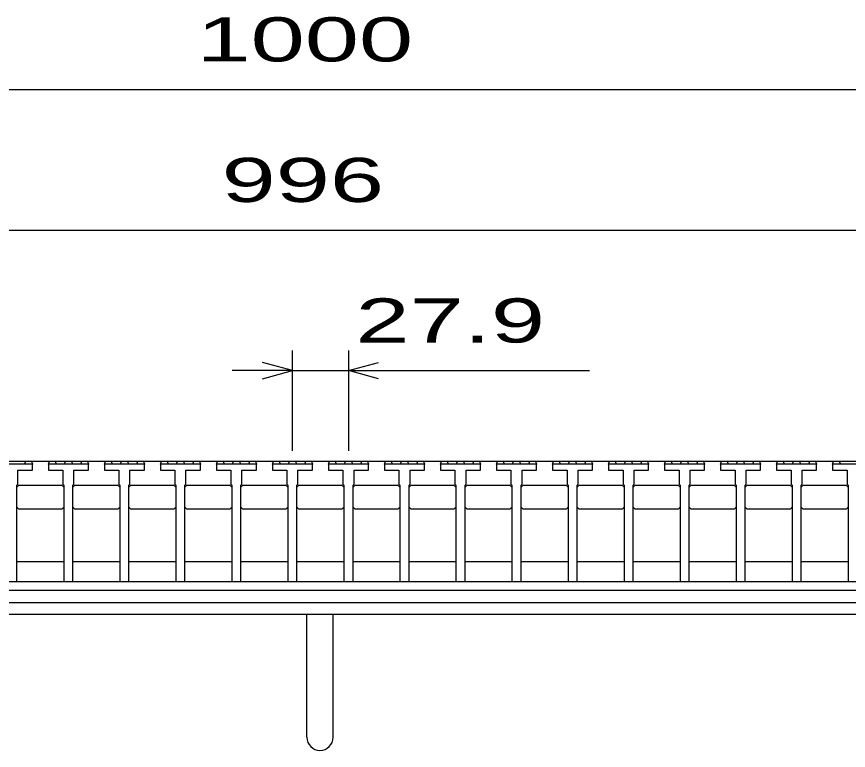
# Model space of a CAD drawing. Units: millimetres, scale not verified. Extents: x -1820 to 1731, y -1282 to 1054.
# Drawn here: x -1001.1 to -586.8, y -741.1 to -375.7 of the extents above; entities that cross this region are included whole.
import ezdxf
from ezdxf.enums import TextEntityAlignment as Align

# ---------------------------------------------------------------- set-up
doc = ezdxf.new("R2010")
doc.units = ezdxf.units.MM
doc.header["$LTSCALE"] = 10
for name, color, linetype, lineweight in [('16', 3, 'Continuous', 25), ('19', 6, 'Continuous', 25), ('22', 2, 'Continuous', 25)]:
    doc.layers.add(name, color=color, linetype=linetype, lineweight=lineweight)
doc.styles.add('ベクトル', font='')
doc.styles.get('ベクトル').set_extended_font_data('ベクトル')

msp = doc.modelspace()

# ---------------------------------------------------------------- linework, layer by layer
at = {"layer": '16'}
for p, q in [((-1348, -597), (-352, -597)), ((-993.2, -598.5), (-1013.2, -598.5)), ((-997.1, -598.5), (-996.6, -597)), ((-996.6, -597), (-993.7, -597)), ((-993.7, -597), (-993.2, -598.5)), ((-993.2, -601.5), (-993.2, -598.5)), ((-985.3, -598.5), (-984.8, -597)), ((-985.3, -598.5), (-985.3, -601.5)), ((-965.3, -598.5), (-985.3, -598.5)), ((-984.8, -597), (-981.9, -597)), ((-981.9, -597), (-981.4, -598.5)), ((-977.25, -598.5), (-976.75, -597)), ((-976.75, -597), (-973.85, -597)), ((-973.85, -597), (-973.35, -598.5)), ((-969.2, -598.5), (-968.7, -597)), ((-968.7, -597), (-965.8, -597)), ((-965.8, -597), (-965.3, -598.5)), ((-965.3, -601.5), (-965.3, -598.5)), ((-957.4, -598.5), (-956.9, -597)), ((-957.4, -598.5), (-957.4, -601.5)), ((-937.4, -598.5), (-957.4, -598.5)), ((-956.9, -597), (-954, -597)), ((-954, -597), (-953.5, -598.5)), ((-949.35, -598.5), (-948.85, -597)), ((-948.85, -597), (-945.95, -597)), ((-945.95, -597), (-945.45, -598.5)), ((-941.3, -598.5), (-940.8, -597)), ((-940.8, -597), (-937.9, -597)), ((-937.9, -597), (-937.4, -598.5)), ((-937.4, -601.5), (-937.4, -598.5)), ((-929.5, -598.5), (-929, -597)), ((-929.5, -598.5), (-929.5, -601.5)), ((-909.5, -598.5), (-929.5, -598.5)), ((-929, -597), (-926.1, -597)), ((-926.1, -597), (-925.6, -598.5)), ((-921.45, -598.5), (-920.95, -597)), ((-920.95, -597), (-918.05, -597)), ((-918.05, -597), (-917.55, -598.5)), ((-913.4, -598.5), (-912.9, -597)), ((-912.9, -597), (-910, -597)), ((-910, -597), (-909.5, -598.5)), ((-909.5, -601.5), (-909.5, -598.5)), ((-901.6, -598.5), (-901.1, -597)), ((-901.6, -598.5), (-901.6, -601.5)), ((-881.6, -598.5), (-901.6, -598.5)), ((-901.1, -597), (-898.2, -597)), ((-898.2, -597), (-897.7, -598.5)), ((-893.55, -598.5), (-893.05, -597)), ((-893.05, -597), (-890.15, -597)), ((-890.15, -597), (-889.65, -598.5)), ((-885.5, -598.5), (-885, -597)), ((-885, -597), (-882.1, -597)), ((-882.1, -597), (-881.6, -598.5)), ((-881.6, -601.5), (-881.6, -598.5)), ((-873.7, -598.5), (-873.2, -597)), ((-873.7, -598.5), (-873.7, -601.5)), ((-853.7, -598.5), (-873.7, -598.5)), ((-873.2, -597), (-870.3, -597)), ((-870.3, -597), (-869.8, -598.5)), ((-865.65, -598.5), (-865.15, -597)), ((-865.15, -597), (-862.25, -597)), ((-862.25, -597), (-861.75, -598.5)), ((-857.6, -598.5), (-857.1, -597)), ((-857.1, -597), (-854.2, -597)), ((-854.2, -597), (-853.7, -598.5)), ((-853.7, -601.5), (-853.7, -598.5)), ((-845.8, -598.5), (-845.3, -597)), ((-845.8, -598.5), (-845.8, -601.5)), ((-825.8, -598.5), (-845.8, -598.5)), ((-845.3, -597), (-842.4, -597)), ((-842.4, -597), (-841.9, -598.5)), ((-837.75, -598.5), (-837.25, -597)), ((-837.25, -597), (-834.35, -597)), ((-834.35, -597), (-833.85, -598.5)), ((-829.7, -598.5), (-829.2, -597)), ((-829.2, -597), (-826.3, -597)), ((-826.3, -597), (-825.8, -598.5)), ((-825.8, -601.5), (-825.8, -598.5)), ((-817.9, -598.5), (-817.4, -597)), ((-817.9, -598.5), (-817.9, -601.5)), ((-797.9, -598.5), (-817.9, -598.5)), ((-817.4, -597), (-814.5, -597)), ((-814.5, -597), (-814, -598.5)), ((-809.85, -598.5), (-809.35, -597)), ((-809.35, -597), (-806.45, -597)), ((-806.45, -597), (-805.95, -598.5)), ((-801.8, -598.5), (-801.3, -597)), ((-801.3, -597), (-798.4, -597)), ((-798.4, -597), (-797.9, -598.5)), ((-797.9, -601.5), (-797.9, -598.5)), ((-790, -598.5), (-789.5, -597)), ((-790, -598.5), (-790, -601.5)), ((-770, -598.5), (-790, -598.5)), ((-789.5, -597), (-786.6, -597)), ((-786.6, -597), (-786.1, -598.5)), ((-781.95, -598.5), (-781.45, -597)), ((-781.45, -597), (-778.55, -597)), ((-778.55, -597), (-778.05, -598.5)), ((-773.9, -598.5), (-773.4, -597)), ((-773.4, -597), (-770.5, -597)), ((-770.5, -597), (-770, -598.5)), ((-770, -601.5), (-770, -598.5)), ((-762.1, -598.5), (-761.6, -597)), ((-762.1, -598.5), (-762.1, -601.5)), ((-742.1, -598.5), (-762.1, -598.5)), ((-761.6, -597), (-758.7, -597)), ((-758.7, -597), (-758.2, -598.5)), ((-754.05, -598.5), (-753.55, -597)), ((-753.55, -597), (-750.65, -597)), ((-750.65, -597), (-750.15, -598.5)), ((-746, -598.5), (-745.5, -597)), ((-745.5, -597), (-742.6, -597)), ((-742.6, -597), (-742.1, -598.5)), ((-742.1, -601.5), (-742.1, -598.5)), ((-734.2, -598.5), (-733.7, -597)), ((-734.2, -598.5), (-734.2, -601.5)), ((-714.2, -598.5), (-734.2, -598.5)), ((-733.7, -597), (-730.8, -597)), ((-730.8, -597), (-730.3, -598.5)), ((-726.15, -598.5), (-725.65, -597)), ((-725.65, -597), (-722.75, -597)), ((-722.75, -597), (-722.25, -598.5)), ((-718.1, -598.5), (-717.6, -597)), ((-717.6, -597), (-714.7, -597)), ((-714.7, -597), (-714.2, -598.5)), ((-714.2, -601.5), (-714.2, -598.5)), ((-706.3, -598.5), (-705.8, -597)), ((-706.3, -598.5), (-706.3, -601.5)), ((-686.3, -598.5), (-706.3, -598.5)), ((-705.8, -597), (-702.9, -597)), ((-702.9, -597), (-702.4, -598.5)), ((-698.25, -598.5), (-697.75, -597)), ((-697.75, -597), (-694.85, -597)), ((-694.85, -597), (-694.35, -598.5)), ((-690.2, -598.5), (-689.7, -597)), ((-689.7, -597), (-686.8, -597)), ((-686.8, -597), (-686.3, -598.5)), ((-686.3, -601.5), (-686.3, -598.5)), ((-678.4, -598.5), (-677.9, -597)), ((-678.4, -598.5), (-678.4, -601.5)), ((-658.4, -598.5), (-678.4, -598.5)), ((-677.9, -597), (-675, -597)), ((-675, -597), (-674.5, -598.5)), ((-670.35, -598.5), (-669.85, -597)), ((-669.85, -597), (-666.95, -597)), ((-666.95, -597), (-666.45, -598.5)), ((-662.3, -598.5), (-661.8, -597)), ((-661.8, -597), (-658.9, -597)), ((-658.9, -597), (-658.4, -598.5)), ((-658.4, -601.5), (-658.4, -598.5)), ((-650.5, -598.5), (-650, -597)), ((-650.5, -598.5), (-650.5, -601.5)), ((-630.5, -598.5), (-650.5, -598.5)), ((-650, -597), (-647.1, -597)), ((-647.1, -597), (-646.6, -598.5)), ((-642.45, -598.5), (-641.95, -597)), ((-641.95, -597), (-639.05, -597)), ((-639.05, -597), (-638.55, -598.5)), ((-634.4, -598.5), (-633.9, -597)), ((-633.9, -597), (-631, -597)), ((-631, -597), (-630.5, -598.5)), ((-630.5, -601.5), (-630.5, -598.5)), ((-622.6, -598.5), (-622.1, -597)), ((-622.6, -598.5), (-622.6, -601.5)), ((-602.6, -598.5), (-622.6, -598.5)), ((-622.1, -597), (-619.2, -597)), ((-619.2, -597), (-618.7, -598.5)), ((-614.55, -598.5), (-614.05, -597)), ((-614.05, -597), (-611.15, -597)), ((-611.15, -597), (-610.65, -598.5)), ((-606.5, -598.5), (-606, -597)), ((-606, -597), (-603.1, -597)), ((-603.1, -597), (-602.6, -598.5)), ((-602.6, -601.5), (-602.6, -598.5)), ((-594.7, -598.5), (-594.2, -597)), ((-594.7, -598.5), (-594.7, -601.5)), ((-574.7, -598.5), (-594.7, -598.5)), ((-594.2, -597), (-591.3, -597)), ((-591.3, -597), (-590.8, -598.5)), ((-1000.45, -608.5), (-1000.45, -601.5)), ((-1000.45, -601.5), (-993.2, -601.5)), ((-985.3, -601.5), (-978.05, -601.5)), ((-978.05, -601.5), (-978.05, -608.5)), ((-972.55, -608.5), (-972.55, -601.5)), ((-972.55, -601.5), (-965.3, -601.5)), ((-957.4, -601.5), (-950.15, -601.5)), ((-950.15, -601.5), (-950.15, -608.5)), ((-944.65, -608.5), (-944.65, -601.5)), ((-944.65, -601.5), (-937.4, -601.5)), ((-929.5, -601.5), (-922.25, -601.5)), ((-922.25, -601.5), (-922.25, -608.5)), ((-916.75, -608.5), (-916.75, -601.5)), ((-916.75, -601.5), (-909.5, -601.5)), ((-901.6, -601.5), (-894.35, -601.5)), ((-894.35, -601.5), (-894.35, -608.5)), ((-888.85, -608.5), (-888.85, -601.5)), ((-888.85, -601.5), (-881.6, -601.5)), ((-873.7, -601.5), (-866.45, -601.5)), ((-866.45, -601.5), (-866.45, -608.5)), ((-860.95, -608.5), (-860.95, -601.5)), ((-860.95, -601.5), (-853.7, -601.5)), ((-845.8, -601.5), (-838.55, -601.5)), ((-838.55, -601.5), (-838.55, -608.5)), ((-833.05, -608.5), (-833.05, -601.5)), ((-833.05, -601.5), (-825.8, -601.5)), ((-817.9, -601.5), (-810.65, -601.5)), ((-810.65, -601.5), (-810.65, -608.5)), ((-805.15, -608.5), (-805.15, -601.5)), ((-805.15, -601.5), (-797.9, -601.5)), ((-790, -601.5), (-782.75, -601.5)), ((-782.75, -601.5), (-782.75, -608.5)), ((-777.25, -608.5), (-777.25, -601.5)), ((-777.25, -601.5), (-770, -601.5)), ((-762.1, -601.5), (-754.85, -601.5)), ((-754.85, -601.5), (-754.85, -608.5)), ((-749.35, -608.5), (-749.35, -601.5)), ((-749.35, -601.5), (-742.1, -601.5)), ((-734.2, -601.5), (-726.95, -601.5)), ((-726.95, -601.5), (-726.95, -608.5)), ((-721.45, -608.5), (-721.45, -601.5)), ((-721.45, -601.5), (-714.2, -601.5)), ((-706.3, -601.5), (-699.05, -601.5)), ((-699.05, -601.5), (-699.05, -608.5)), ((-693.55, -608.5), (-693.55, -601.5)), ((-693.55, -601.5), (-686.3, -601.5)), ((-678.4, -601.5), (-671.15, -601.5)), ((-671.15, -601.5), (-671.15, -608.5)), ((-665.65, -608.5), (-665.65, -601.5)), ((-665.65, -601.5), (-658.4, -601.5)), ((-650.5, -601.5), (-643.25, -601.5)), ((-643.25, -601.5), (-643.25, -608.5)), ((-637.75, -608.5), (-637.75, -601.5)), ((-637.75, -601.5), (-630.5, -601.5)), ((-622.6, -601.5), (-615.35, -601.5)), ((-615.35, -601.5), (-615.35, -608.5)), ((-609.85, -608.5), (-609.85, -601.5)), ((-609.85, -601.5), (-602.6, -601.5)), ((-594.7, -601.5), (-587.45, -601.5)), ((-587.45, -601.5), (-587.45, -608.5)), ((-1000.95, -609), (-1000.45, -608.5)), ((-1000.95, -657), (-1000.95, -609)), ((-1000.95, -610), (-999.95, -609)), ((-999.95, -609), (-978.55, -609)), ((-978.55, -609), (-977.55, -610)), ((-978.05, -608.5), (-977.55, -609)), ((-977.55, -609), (-977.55, -657)), ((-973.05, -609), (-972.55, -608.5)), ((-973.05, -657), (-973.05, -609)), ((-973.05, -610), (-972.05, -609)), ((-972.05, -609), (-950.65, -609)), ((-950.65, -609), (-949.65, -610)), ((-950.15, -608.5), (-949.65, -609)), ((-949.65, -609), (-949.65, -657)), ((-945.15, -609), (-944.65, -608.5)), ((-945.15, -657), (-945.15, -609)), ((-945.15, -610), (-944.15, -609)), ((-944.15, -609), (-922.75, -609)), ((-922.75, -609), (-921.75, -610)), ((-922.25, -608.5), (-921.75, -609)), ((-921.75, -609), (-921.75, -657)), ((-917.25, -609), (-916.75, -608.5)), ((-917.25, -657), (-917.25, -609)), ((-917.25, -610), (-916.25, -609)), ((-916.25, -609), (-894.85, -609)), ((-894.85, -609), (-893.85, -610)), ((-894.35, -608.5), (-893.85, -609)), ((-893.85, -609), (-893.85, -657)), ((-889.35, -609), (-888.85, -608.5)), ((-889.35, -657), (-889.35, -609)), ((-889.35, -610), (-888.35, -609)), ((-888.35, -609), (-866.95, -609)), ((-866.95, -609), (-865.95, -610)), ((-866.45, -608.5), (-865.95, -609)), ((-865.95, -609), (-865.95, -657)), ((-861.45, -609), (-860.95, -608.5)), ((-861.45, -657), (-861.45, -609)), ((-861.45, -610), (-860.45, -609)), ((-860.45, -609), (-839.05, -609)), ((-839.05, -609), (-838.05, -610)), ((-838.55, -608.5), (-838.05, -609)), ((-838.05, -609), (-838.05, -657)), ((-833.55, -609), (-833.05, -608.5)), ((-833.55, -657), (-833.55, -609)), ((-833.55, -610), (-832.55, -609)), ((-832.55, -609), (-811.15, -609)), ((-811.15, -609), (-810.15, -610)), ((-810.65, -608.5), (-810.15, -609)), ((-810.15, -609), (-810.15, -657)), ((-805.65, -609), (-805.15, -608.5)), ((-805.65, -657), (-805.65, -609)), ((-805.65, -610), (-804.65, -609)), ((-804.65, -609), (-783.25, -609)), ((-783.25, -609), (-782.25, -610)), ((-782.75, -608.5), (-782.25, -609)), ((-782.25, -609), (-782.25, -657)), ((-777.75, -609), (-777.25, -608.5)), ((-777.75, -657), (-777.75, -609)), ((-777.75, -610), (-776.75, -609)), ((-776.75, -609), (-755.35, -609)), ((-755.35, -609), (-754.35, -610)), ((-754.85, -608.5), (-754.35, -609)), ((-754.35, -609), (-754.35, -657)), ((-749.85, -609), (-749.35, -608.5)), ((-749.85, -657), (-749.85, -609)), ((-749.85, -610), (-748.85, -609)), ((-748.85, -609), (-727.45, -609)), ((-727.45, -609), (-726.45, -610)), ((-726.95, -608.5), (-726.45, -609)), ((-726.45, -609), (-726.45, -657)), ((-721.95, -609), (-721.45, -608.5)), ((-721.95, -657), (-721.95, -609)), ((-721.95, -610), (-720.95, -609)), ((-720.95, -609), (-699.55, -609)), ((-699.55, -609), (-698.55, -610)), ((-699.05, -608.5), (-698.55, -609)), ((-698.55, -609), (-698.55, -657)), ((-694.05, -609), (-693.55, -608.5)), ((-694.05, -657), (-694.05, -609)), ((-694.05, -610), (-693.05, -609)), ((-693.05, -609), (-671.65, -609)), ((-671.65, -609), (-670.65, -610)), ((-671.15, -608.5), (-670.65, -609)), ((-670.65, -609), (-670.65, -657)), ((-666.15, -609), (-665.65, -608.5)), ((-666.15, -657), (-666.15, -609)), ((-666.15, -610), (-665.15, -609)), ((-665.15, -609), (-643.75, -609)), ((-643.75, -609), (-642.75, -610)), ((-643.25, -608.5), (-642.75, -609)), ((-642.75, -609), (-642.75, -657)), ((-638.25, -609), (-637.75, -608.5)), ((-638.25, -657), (-638.25, -609)), ((-638.25, -610), (-637.25, -609)), ((-637.25, -609), (-615.85, -609)), ((-615.85, -609), (-614.85, -610)), ((-615.35, -608.5), (-614.85, -609)), ((-614.85, -609), (-614.85, -657)), ((-610.35, -609), (-609.85, -608.5)), ((-610.35, -657), (-610.35, -609)), ((-610.35, -610), (-609.35, -609)), ((-609.35, -609), (-587.95, -609)), ((-587.95, -609), (-586.95, -610)), ((-587.45, -608.5), (-586.95, -609)), ((-586.95, -609), (-586.95, -657)), ((-999.95, -621), (-1000.95, -620)), ((-978.55, -621), (-999.95, -621)), ((-977.55, -620), (-978.55, -621)), ((-972.05, -621), (-973.05, -620)), ((-950.65, -621), (-972.05, -621)), ((-949.65, -620), (-950.65, -621)), ((-944.15, -621), (-945.15, -620)), ((-922.75, -621), (-944.15, -621)), ((-921.75, -620), (-922.75, -621)), ((-916.25, -621), (-917.25, -620)), ((-894.85, -621), (-916.25, -621)), ((-893.85, -620), (-894.85, -621)), ((-888.35, -621), (-889.35, -620)), ((-866.95, -621), (-888.35, -621)), ((-865.95, -620), (-866.95, -621)), ((-860.45, -621), (-861.45, -620)), ((-839.05, -621), (-860.45, -621)), ((-838.05, -620), (-839.05, -621)), ((-832.55, -621), (-833.55, -620)), ((-811.15, -621), (-832.55, -621)), ((-810.15, -620), (-811.15, -621)), ((-804.65, -621), (-805.65, -620)), ((-783.25, -621), (-804.65, -621)), ((-782.25, -620), (-783.25, -621)), ((-776.75, -621), (-777.75, -620)), ((-755.35, -621), (-776.75, -621)), ((-754.35, -620), (-755.35, -621)), ((-748.85, -621), (-749.85, -620)), ((-727.45, -621), (-748.85, -621)), ((-726.45, -620), (-727.45, -621)), ((-720.95, -621), (-721.95, -620)), ((-699.55, -621), (-720.95, -621)), ((-698.55, -620), (-699.55, -621)), ((-693.05, -621), (-694.05, -620)), ((-671.65, -621), (-693.05, -621)), ((-670.65, -620), (-671.65, -621)), ((-665.15, -621), (-666.15, -620)), ((-643.75, -621), (-665.15, -621)), ((-642.75, -620), (-643.75, -621)), ((-637.25, -621), (-638.25, -620)), ((-615.85, -621), (-637.25, -621)), ((-614.85, -620), (-615.85, -621)), ((-609.35, -621), (-610.35, -620)), ((-587.95, -621), (-609.35, -621)), ((-586.95, -620), (-587.95, -621)), ((-1000.95, -647), (-977.55, -647)), ((-973.05, -647), (-949.65, -647)), ((-945.15, -647), (-921.75, -647)), ((-917.25, -647), (-893.85, -647)), ((-889.35, -647), (-865.95, -647)), ((-861.45, -647), (-838.05, -647)), ((-833.55, -647), (-810.15, -647)), ((-805.65, -647), (-782.25, -647)), ((-777.75, -647), (-754.35, -647)), ((-749.85, -647), (-726.45, -647)), ((-721.95, -647), (-698.55, -647)), ((-694.05, -647), (-670.65, -647)), ((-666.15, -647), (-642.75, -647)), ((-638.25, -647), (-614.85, -647)), ((-610.35, -647), (-586.95, -647)), ((-1340.25, -657), (-359.75, -657)), ((-1005.45, -657), (-1000.95, -657)), ((-977.55, -657), (-973.05, -657)), ((-949.65, -657), (-945.15, -657)), ((-921.75, -657), (-917.25, -657)), ((-893.85, -657), (-889.35, -657)), ((-865.95, -657), (-861.45, -657)), ((-838.05, -657), (-833.55, -657)), ((-810.15, -657), (-805.65, -657)), ((-782.25, -657), (-777.75, -657)), ((-754.35, -657), (-749.85, -657)), ((-726.45, -657), (-721.95, -657)), ((-698.55, -657), (-694.05, -657)), ((-670.65, -657), (-666.15, -657)), ((-642.75, -657), (-638.25, -657)), ((-614.85, -657), (-610.35, -657)), ((-586.95, -657), (-582.45, -657)), ((-359.75, -661.5), (-1340.25, -661.5)), ((-1340.25, -667.5), (-359.75, -667.5))]:
    msp.add_line(p, q, dxfattribs=at)
at = {"layer": '19'}
for p, q in [((-1350, -667.5), (-350, -667.5)), ((-350, -673.5), (-1350, -673.5)), ((-856.5, -734.61), (-856.5, -673.5)), ((-843.5, -734.61), (-843.5, -673.5))]:
    msp.add_line(p, q, dxfattribs=at)
msp.add_arc((-850, -734.61), 6.5, 180, 0, dxfattribs=at)
at = {"layer": '22', "color": 4}
for p, q in [((-1350, -412), (-350, -412)), ((-1348, -482), (-352, -482)), ((-863.7, -592), (-863.7, -542)), ((-835.8, -542), (-835.8, -592)), ((-863.7, -552), (-878.7, -548)), ((-835.8, -552), (-820.8, -548)), ((-863.7, -552), (-893.7, -552)), ((-878.7, -556), (-863.7, -552)), ((-863.7, -552), (-835.8, -552)), ((-820.8, -556), (-835.8, -552)), ((-835.8, -552), (-715.8, -552))]:
    msp.add_line(p, q, dxfattribs=at)

# ---------------------------------------------------------------- texts
at = {"layer": '22', "style": 'ベクトル', "width": 1.65}
for s, p in [(' 1000 ', (-925, -387)), (' 996 ', (-912.5, -457)), (' 27.9 ', (-845.8, -527))]:
    msp.add_text(s, height=21.99, dxfattribs=at).set_placement(p, align=Align.MIDDLE_LEFT)

doc.saveas('drawing.dxf')
